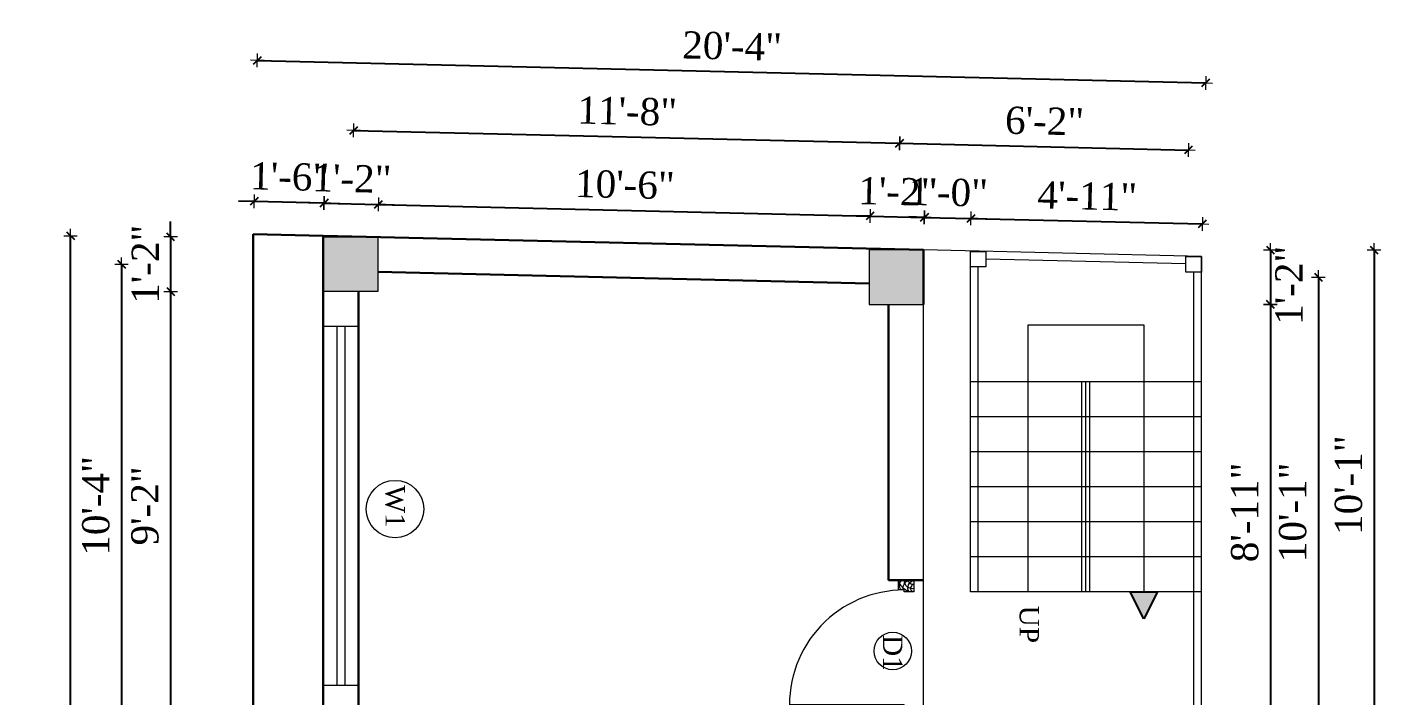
# Model space of a CAD drawing. Header units: inches. Extents: x 151827 to 346502, y -56182 to -23217.
# Drawn here: x 166484.9 to 166832.8, y -23503.2 to -23331.4 of the extents above; entities that cross this region are included whole.
import ezdxf

# ---------------------------------------------------------------- set-up
doc = ezdxf.new("R2010")
doc.units = ezdxf.units.IN
doc.header["$LTSCALE"] = 5
doc.header["$MEASUREMENT"] = 0
for name, color, linetype, lineweight in [('A-WALL', 7, 'Continuous', 9), ('Dimension', 7, 'Continuous', 18), ('DOOR', 62, 'Continuous', 0), ('Dw', 2, 'Continuous', 18)]:
    doc.layers.add(name, color=color, linetype=linetype, lineweight=lineweight)
doc.layers.add('dim line', color=7, linetype='Continuous', lineweight=15, true_color=0xfab2b2)
doc.layers.add('TEXT', color=6, linetype='Continuous')
doc.layers.add('WALL', color=7, linetype='Continuous')
doc.styles.add('ordinary', font='times.ttf')
doc.dimstyles.new('Copy of 96', dxfattribs={"dimtxt": 7, "dimasz": 4, "dimexe": 0.5, "dimexo": 0.5, "dimgap": 3, "dimtad": 1, "dimdec": 1, "dimzin": 11, "dimdsep": 46, "dimlunit": 4, "dimtxsty": 'ordinary', "dimblk": 'OBLIQUE', "dimcen": 0.09, "dimse1": 1, "dimse2": 1, "dimclrt": 6, "dimazin": 0, "dimtfac": 1, "dimtdec": 1, "dimtix": 1, "dimtmove": 2, "dimatfit": 3, "dimldrblk": 'leader', "dimfxl": 0.5, "dimfxlon": 1, "dimtolj": 1, "dimtzin": 0, "dimarcsym": 0})

# ---------------------------------------------------------------- blocks, each defined once
blk = doc.blocks.new('oblique')
at = {"color": 0, "lineweight": -2}
blk.add_line((0.25, 0.25), (-0.25, -0.25), dxfattribs=at)
at = {"layer": 'dim line', "lineweight": 9}
for p, q in [((-0.4375, 0), (0.4375, 0)), ((0, 0.4375), (0, -0.4375))]:
    blk.add_line(p, q, dxfattribs=at)
blk = doc.blocks.new('*D2443')
at = {"layer": 'A-WALL', "color": 0, "lineweight": -2, "ltscale": 50, "transparency": 16777216}
blk.add_line((166804.44, -23388.61), (166804.44, -23402.61), dxfattribs=at)
at = {"layer": 'Defpoints', "color": 0, "ltscale": 50, "transparency": 16777216}
for p in [(166715.33, -23388.61), (166715.33, -23402.61), (166804.44, -23402.61)]:
    blk.add_point(p, dxfattribs=at)
at = {"layer": 'A-WALL', "color": 0, "lineweight": -2, "ltscale": 50, "transparency": 16777216, "xscale": 4, "yscale": 4, "zscale": 4}
for p, rotation in [((166804.44, -23388.61), 90), ((166804.44, -23402.61), 270)]:
    blk.add_blockref('oblique', p, dxfattribs=dict(at, rotation=rotation))
at = {"layer": 'A-WALL', "color": 6, "ltscale": 50, "transparency": 16777216, "insert": (166809.19, -23397.7), "char_height": 7, "attachment_point": 5, "rotation": 90, "style": 'ordinary'}
blk.add_mtext('\\A1;1\'-2"', dxfattribs=at)
blk = doc.blocks.new('_OBLIQUE')
at = {"color": 0, "linetype": 'ByBlock'}
blk.add_line((-0.5, -0.5), (0.5, 0.5), dxfattribs=at)
blk = doc.blocks.new('leader')
at = {"layer": 'Dimension'}
for p, q in [((0, -4.328), (0, 4.328)), ((-4.424, 0), (4.424, 0))]:
    blk.add_line(p, q, dxfattribs=at)
blk = doc.blocks.new('*D2444')
at = {"layer": 'A-WALL', "color": 0, "lineweight": -2, "ltscale": 5, "transparency": 16777216}
blk.add_line((166804.44, -23402.61), (166804.44, -23509.5), dxfattribs=at)
at = {"layer": 'Defpoints', "color": 0, "ltscale": 5, "transparency": 16777216}
for p in [(166715.33, -23402.61), (166786.72, -23509.5), (166804.44, -23509.5)]:
    blk.add_point(p, dxfattribs=at)
at = {"layer": 'A-WALL', "color": 0, "lineweight": -2, "ltscale": 5, "transparency": 16777216, "xscale": 4, "yscale": 4, "zscale": 4}
for p, rotation in [((166804.44, -23402.61), 90), ((166804.44, -23509.5), 270)]:
    blk.add_blockref('oblique', p, dxfattribs=dict(at, rotation=rotation))
at = {"layer": 'A-WALL', "color": 6, "ltscale": 5, "transparency": 16777216, "insert": (166797.88, -23456.06), "char_height": 7, "attachment_point": 5, "rotation": 90, "style": 'ordinary'}
blk.add_mtext('\\A1;8\'-11"', dxfattribs=at)
blk = doc.blocks.new('*D2450')
at = {"layer": 'A-WALL', "color": 0, "lineweight": -2, "ltscale": 5, "transparency": 16777216}
blk.add_line((166816.76, -23395.61), (166816.76, -23516.5), dxfattribs=at)
at = {"layer": 'Defpoints', "color": 0, "ltscale": 5, "transparency": 16777216}
for p in [(166708.33, -23395.61), (166708.33, -23516.5), (166816.76, -23516.5)]:
    blk.add_point(p, dxfattribs=at)
at = {"layer": 'A-WALL', "color": 0, "lineweight": -2, "ltscale": 5, "transparency": 16777216, "xscale": 4, "yscale": 4, "zscale": 4}
for p, rotation in [((166816.76, -23395.61), 90), ((166816.76, -23516.5), 270)]:
    blk.add_blockref('oblique', p, dxfattribs=dict(at, rotation=rotation))
at = {"layer": 'A-WALL', "color": 6, "ltscale": 5, "transparency": 16777216, "insert": (166810.2, -23456.06), "char_height": 7, "attachment_point": 5, "rotation": 90, "style": 'ordinary'}
blk.add_mtext('\\A1;10\'-1"', dxfattribs=at)
blk = doc.blocks.new('*D2453')
at = {"layer": 'A-WALL', "color": 0, "lineweight": -2, "ltscale": 5, "transparency": 16777216}
blk.add_line((166831.09, -23388.61), (166831.09, -23509.5), dxfattribs=at)
at = {"layer": 'Defpoints', "color": 0, "ltscale": 5, "transparency": 16777216}
for p in [(166715.33, -23388.61), (166786.72, -23509.5), (166831.09, -23509.5)]:
    blk.add_point(p, dxfattribs=at)
at = {"layer": 'A-WALL', "color": 0, "lineweight": -2, "ltscale": 5, "transparency": 16777216, "xscale": 4, "yscale": 4, "zscale": 4}
for p, rotation in [((166831.09, -23388.61), 90), ((166831.09, -23509.5), 270)]:
    blk.add_blockref('oblique', p, dxfattribs=dict(at, rotation=rotation))
at = {"layer": 'A-WALL', "color": 6, "ltscale": 5, "transparency": 16777216, "insert": (166824.53, -23449.06), "char_height": 7, "attachment_point": 5, "rotation": 90, "style": 'ordinary'}
blk.add_mtext('\\A1;10\'-1"', dxfattribs=at)
blk = doc.blocks.new('*D2457')
at = {"layer": 'A-WALL', "color": 0, "lineweight": -2, "ltscale": 50, "transparency": 16777216}
for p, q in [((166521.8, -23385.29), (166521.8, -23381.29)), ((166521.8, -23385.29), (166521.8, -23399.29)), ((166521.8, -23399.29), (166521.8, -23403.29))]:
    blk.add_line(p, q, dxfattribs=at)
at = {"layer": 'Defpoints', "color": 0, "ltscale": 50, "transparency": 16777216}
for p in [(166561.05, -23385.29), (166521.8, -23399.29), (166561.05, -23399.29)]:
    blk.add_point(p, dxfattribs=at)
at = {"layer": 'A-WALL', "color": 0, "lineweight": -2, "ltscale": 50, "transparency": 16777216, "xscale": 4, "yscale": 4, "zscale": 4}
for p, rotation in [((166521.8, -23385.29), 270), ((166521.8, -23399.29), 90)]:
    blk.add_blockref('oblique', p, dxfattribs=dict(at, rotation=rotation))
at = {"layer": 'A-WALL', "color": 6, "ltscale": 50, "transparency": 16777216, "insert": (166515.3, -23392.29), "char_height": 7, "attachment_point": 5, "rotation": 90, "style": 'ordinary'}
blk.add_mtext('\\A1;1\'-2"', dxfattribs=at)
blk = doc.blocks.new('*D2458')
at = {"layer": 'A-WALL', "color": 0, "lineweight": -2, "ltscale": 5, "transparency": 16777216}
blk.add_line((166521.8, -23399.29), (166521.8, -23509.5), dxfattribs=at)
at = {"layer": 'Defpoints', "color": 0, "ltscale": 5, "transparency": 16777216}
for p in [(166561.05, -23399.29), (166521.8, -23509.5), (166561.05, -23509.5)]:
    blk.add_point(p, dxfattribs=at)
at = {"layer": 'A-WALL', "color": 0, "lineweight": -2, "ltscale": 5, "transparency": 16777216, "xscale": 4, "yscale": 4, "zscale": 4}
for p, rotation in [((166521.8, -23399.29), 90), ((166521.8, -23509.5), 270)]:
    blk.add_blockref('oblique', p, dxfattribs=dict(at, rotation=rotation))
at = {"layer": 'A-WALL', "color": 6, "ltscale": 5, "transparency": 16777216, "insert": (166515.23, -23454.39), "char_height": 7, "attachment_point": 5, "rotation": 90, "style": 'ordinary'}
blk.add_mtext('\\A1;9\'-2"', dxfattribs=at)
blk = doc.blocks.new('*D2467')
at = {"layer": 'A-WALL', "color": 0, "lineweight": -2, "ltscale": 5, "transparency": 16777216}
blk.add_line((166509.18, -23392.29), (166509.18, -23516.5), dxfattribs=at)
at = {"layer": 'Defpoints', "color": 0, "ltscale": 5, "transparency": 16777216}
for p in [(166568.05, -23392.29), (166509.18, -23516.5), (166568.05, -23516.5)]:
    blk.add_point(p, dxfattribs=at)
at = {"layer": 'A-WALL', "color": 0, "lineweight": -2, "ltscale": 5, "transparency": 16777216, "xscale": 4, "yscale": 4, "zscale": 4}
for p, rotation in [((166509.18, -23392.29), 90), ((166509.18, -23516.5), 270)]:
    blk.add_blockref('oblique', p, dxfattribs=dict(at, rotation=rotation))
at = {"layer": 'A-WALL', "color": 6, "ltscale": 5, "transparency": 16777216, "insert": (166502.62, -23454.39), "char_height": 7, "attachment_point": 5, "rotation": 90, "style": 'ordinary'}
blk.add_mtext('\\A1;10\'-4"', dxfattribs=at)
blk = doc.blocks.new('*D2471')
at = {"layer": 'A-WALL', "color": 0, "lineweight": -2, "ltscale": 5, "transparency": 16777216}
blk.add_line((166496.08, -23751.75), (166496.08, -23384.96), dxfattribs=at)
at = {"layer": 'Defpoints', "color": 0, "ltscale": 5, "transparency": 16777216}
for p in [(166496.08, -23384.96), (166561.05, -23384.96), (166561.05, -23751.75)]:
    blk.add_point(p, dxfattribs=at)
at = {"layer": 'A-WALL', "color": 0, "lineweight": -2, "ltscale": 5, "transparency": 16777216, "xscale": 4, "yscale": 4, "zscale": 4}
for p, rotation in [((166496.08, -23384.96), 90), ((166496.08, -23751.75), 270)]:
    blk.add_blockref('oblique', p, dxfattribs=dict(at, rotation=rotation))
at = {"layer": 'A-WALL', "color": 6, "ltscale": 5, "transparency": 16777216, "insert": (166489.51, -23568.36), "char_height": 7, "attachment_point": 5, "rotation": 90, "style": 'ordinary'}
blk.add_mtext('\\A1;30\'-7"', dxfattribs=at)
blk = doc.blocks.new('*D2473')
at = {"layer": 'A-WALL', "color": 0, "lineweight": -2, "ltscale": 50, "transparency": 16777216}
for p, q in [((166561.25, -23376.59), (166557.25, -23376.5)), ((166561.25, -23376.59), (166575.25, -23376.92)), ((166575.25, -23376.92), (166579.25, -23377.02))]:
    blk.add_line(p, q, dxfattribs=at)
at = {"layer": 'Defpoints', "color": 0, "ltscale": 50, "transparency": 16777216}
for p in [(166575.25, -23376.92), (166561.05, -23384.96), (166575.05, -23385.29)]:
    blk.add_point(p, dxfattribs=at)
at = {"layer": 'A-WALL', "color": 0, "lineweight": -2, "ltscale": 50, "transparency": 16777216, "xscale": 4, "yscale": 4, "zscale": 4}
for p, rotation in [((166561.25, -23376.59), 358.6423816929428), ((166575.25, -23376.92), 178.6423816929429)]:
    blk.add_blockref('oblique', p, dxfattribs=dict(at, rotation=rotation))
at = {"layer": 'A-WALL', "color": 6, "ltscale": 50, "transparency": 16777216, "insert": (166568.4, -23370.26), "char_height": 7, "attachment_point": 5, "rotation": 358.6424, "style": 'ordinary'}
blk.add_mtext('\\A1;1\'-2"', dxfattribs=at)
blk = doc.blocks.new('*D2474')
at = {"layer": 'A-WALL', "color": 0, "lineweight": -2, "ltscale": 5, "transparency": 16777216}
blk.add_line((166575.25, -23376.92), (166701.54, -23379.92), dxfattribs=at)
at = {"layer": 'Defpoints', "color": 0, "ltscale": 5, "transparency": 16777216}
for p in [(166701.54, -23379.92), (166575.05, -23385.29), (166701.33, -23388.61)]:
    blk.add_point(p, dxfattribs=at)
at = {"layer": 'A-WALL', "color": 0, "lineweight": -2, "ltscale": 5, "transparency": 16777216, "xscale": 4, "yscale": 4, "zscale": 4}
for p, rotation in [((166575.25, -23376.92), 178.6423816933984), ((166701.54, -23379.92), 358.6423816933984)]:
    blk.add_blockref('oblique', p, dxfattribs=dict(at, rotation=rotation))
at = {"layer": 'A-WALL', "color": 6, "ltscale": 5, "transparency": 16777216, "insert": (166638.55, -23371.86), "char_height": 7, "attachment_point": 5, "rotation": 358.6424, "style": 'ordinary'}
blk.add_mtext('\\A1;10\'-6"', dxfattribs=at)
blk = doc.blocks.new('*D2475')
at = {"layer": 'A-WALL', "color": 0, "lineweight": -2, "ltscale": 5, "transparency": 16777216}
for p, q in [((166701.54, -23379.92), (166697.54, -23379.82)), ((166701.54, -23379.92), (166715.53, -23380.25)), ((166715.53, -23380.25), (166719.53, -23380.34))]:
    blk.add_line(p, q, dxfattribs=at)
at = {"layer": 'Defpoints', "color": 0, "ltscale": 5, "transparency": 16777216}
for p in [(166715.53, -23380.25), (166701.33, -23388.61), (166715.33, -23388.61)]:
    blk.add_point(p, dxfattribs=at)
at = {"layer": 'A-WALL', "color": 0, "lineweight": -2, "ltscale": 5, "transparency": 16777216, "xscale": 4, "yscale": 4, "zscale": 4}
for p, rotation in [((166701.54, -23379.92), 358.6423816933984), ((166715.53, -23380.25), 178.6423816933984)]:
    blk.add_blockref('oblique', p, dxfattribs=dict(at, rotation=rotation))
at = {"layer": 'A-WALL', "color": 6, "ltscale": 5, "transparency": 16777216, "insert": (166708.69, -23373.58), "char_height": 7, "attachment_point": 5, "rotation": 358.6424, "style": 'ordinary'}
blk.add_mtext('\\A1;1\'-2"', dxfattribs=at)
blk = doc.blocks.new('*D2476')
at = {"layer": 'A-WALL', "color": 0, "lineweight": -2, "ltscale": 5, "transparency": 16777216}
blk.add_line((166568.87, -23357.89), (166709.15, -23361.21), dxfattribs=at)
at = {"layer": 'Defpoints', "color": 0, "ltscale": 5, "transparency": 16777216}
for p in [(166709.15, -23361.21), (166568.05, -23392.29), (166708.33, -23395.61)]:
    blk.add_point(p, dxfattribs=at)
at = {"layer": 'A-WALL', "color": 0, "lineweight": -2, "ltscale": 5, "transparency": 16777216, "xscale": 4, "yscale": 4, "zscale": 4}
for p, rotation in [((166568.87, -23357.89), 178.6423816929977), ((166709.15, -23361.21), 358.6423816929977)]:
    blk.add_blockref('oblique', p, dxfattribs=dict(at, rotation=rotation))
at = {"layer": 'A-WALL', "color": 6, "ltscale": 5, "transparency": 16777216, "insert": (166639.16, -23352.99), "char_height": 7, "attachment_point": 5, "rotation": 358.6424, "style": 'ordinary'}
blk.add_mtext('\\A1;11\'-8"', dxfattribs=at)
blk = doc.blocks.new('*D2477')
at = {"layer": 'A-WALL', "color": 0, "lineweight": -2, "ltscale": 5, "transparency": 16777216}
for p, q in [((166715.53, -23380.25), (166711.53, -23380.15)), ((166715.53, -23380.25), (166727.53, -23380.53)), ((166727.53, -23380.53), (166731.53, -23380.63))]:
    blk.add_line(p, q, dxfattribs=at)
at = {"layer": 'Defpoints', "color": 0, "ltscale": 5, "transparency": 16777216}
for p in [(166727.53, -23380.53), (166715.33, -23388.61), (166727.33, -23388.9)]:
    blk.add_point(p, dxfattribs=at)
at = {"layer": 'A-WALL', "color": 0, "lineweight": -2, "ltscale": 5, "transparency": 16777216, "xscale": 4, "yscale": 4, "zscale": 4}
for p, rotation in [((166715.53, -23380.25), 358.6423816933984), ((166727.53, -23380.53), 178.6423816933984)]:
    blk.add_blockref('oblique', p, dxfattribs=dict(at, rotation=rotation))
at = {"layer": 'A-WALL', "color": 6, "ltscale": 5, "transparency": 16777216, "insert": (166721.69, -23373.83), "char_height": 7, "attachment_point": 5, "rotation": 358.6424, "style": 'ordinary'}
blk.add_mtext('\\A1;1\'-0"', dxfattribs=at)
blk = doc.blocks.new('*D2478')
at = {"layer": 'A-WALL', "color": 0, "lineweight": -2, "ltscale": 5, "transparency": 16777216}
for p, q in [((166543.25, -23376.16), (166539.25, -23376.07)), ((166561.25, -23376.59), (166543.25, -23376.16)), ((166561.25, -23376.59), (166565.25, -23376.69))]:
    blk.add_line(p, q, dxfattribs=at)
at = {"layer": 'Defpoints', "color": 0, "ltscale": 5, "transparency": 16777216}
for p in [(166543.25, -23376.16), (166543.05, -23384.53), (166561.05, -23384.96)]:
    blk.add_point(p, dxfattribs=at)
at = {"layer": 'A-WALL', "color": 0, "lineweight": -2, "ltscale": 5, "transparency": 16777216, "xscale": 4, "yscale": 4, "zscale": 4}
for p, rotation in [((166543.25, -23376.16), 358.6423816933984), ((166561.25, -23376.59), 178.6423816933984)]:
    blk.add_blockref('oblique', p, dxfattribs=dict(at, rotation=rotation))
at = {"layer": 'A-WALL', "color": 6, "ltscale": 5, "transparency": 16777216, "insert": (166552.4, -23369.82), "char_height": 7, "attachment_point": 5, "rotation": 358.6424, "style": 'ordinary'}
blk.add_mtext('\\A1;1\'-6"', dxfattribs=at)
blk = doc.blocks.new('*D2479')
at = {"layer": 'A-WALL', "color": 0, "lineweight": -2, "ltscale": 5, "transparency": 16777216}
blk.add_line((166709.15, -23361.21), (166783.35, -23362.97), dxfattribs=at)
at = {"layer": 'Defpoints', "color": 0, "ltscale": 5, "transparency": 16777216}
for p in [(166783.35, -23362.97), (166708.33, -23395.61), (166779.72, -23516.5)]:
    blk.add_point(p, dxfattribs=at)
at = {"layer": 'A-WALL', "color": 0, "lineweight": -2, "ltscale": 5, "transparency": 16777216, "xscale": 4, "yscale": 4, "zscale": 4}
for p, rotation in [((166709.15, -23361.21), 178.6423816933984), ((166783.35, -23362.97), 358.6423816933984)]:
    blk.add_blockref('oblique', p, dxfattribs=dict(at, rotation=rotation))
at = {"layer": 'A-WALL', "color": 6, "ltscale": 5, "transparency": 16777216, "insert": (166746.41, -23355.53), "char_height": 7, "attachment_point": 5, "rotation": 358.6424, "style": 'ordinary'}
blk.add_mtext('\\A1;6\'-2"', dxfattribs=at)
blk = doc.blocks.new('*D2480')
at = {"layer": 'A-WALL', "color": 0, "lineweight": -2, "ltscale": 5, "transparency": 16777216}
blk.add_line((166544.11, -23339.93), (166787.77, -23345.71), dxfattribs=at)
at = {"layer": 'Defpoints', "color": 0, "ltscale": 5, "transparency": 16777216}
for p in [(166787.77, -23345.71), (166543.05, -23384.53), (166786.72, -23390.31)]:
    blk.add_point(p, dxfattribs=at)
at = {"layer": 'A-WALL', "color": 0, "lineweight": -2, "ltscale": 5, "transparency": 16777216, "xscale": 4, "yscale": 4, "zscale": 4}
for p, rotation in [((166544.11, -23339.93), 178.6423816933984), ((166787.77, -23345.71), 358.6423816933984)]:
    blk.add_blockref('oblique', p, dxfattribs=dict(at, rotation=rotation))
at = {"layer": 'A-WALL', "color": 6, "ltscale": 5, "transparency": 16777216, "insert": (166666.1, -23336.26), "char_height": 7, "attachment_point": 5, "rotation": 358.6424, "style": 'ordinary'}
blk.add_mtext('\\A1;20\'-4"', dxfattribs=at)
blk = doc.blocks.new('*D2481')
at = {"layer": 'A-WALL', "color": 0, "lineweight": -2, "ltscale": 5, "transparency": 16777216}
blk.add_line((166727.53, -23380.53), (166786.91, -23381.94), dxfattribs=at)
at = {"layer": 'Defpoints', "color": 0, "ltscale": 5, "transparency": 16777216}
for p in [(166786.91, -23381.94), (166727.33, -23388.9), (166786.72, -23390.31)]:
    blk.add_point(p, dxfattribs=at)
at = {"layer": 'A-WALL', "color": 0, "lineweight": -2, "ltscale": 5, "transparency": 16777216, "xscale": 4, "yscale": 4, "zscale": 4}
for p, rotation in [((166727.53, -23380.53), 178.6423816933984), ((166786.91, -23381.94), 358.6423816933984)]:
    blk.add_blockref('oblique', p, dxfattribs=dict(at, rotation=rotation))
at = {"layer": 'A-WALL', "color": 6, "ltscale": 5, "transparency": 16777216, "insert": (166757.38, -23374.74), "char_height": 7, "attachment_point": 5, "rotation": 358.6424, "style": 'ordinary'}
blk.add_mtext('\\A1;4\'-11"', dxfattribs=at)
blk = doc.blocks.new('A$C27B36B59')
at = {"layer": 'DOOR'}
for p, q in [((0, 4), (0, 0)), ((2.5, 4), (0, 4)), ((2.5, 2.5), (2.5, 4)), ((0, 0), (3, 0)), ((3, 2.5), (2.5, 2.5)), ((3, 0), (3, 2.5))]:
    blk.add_line(p, q, dxfattribs=at)
for centre, radius, start, end in [((-1.4, -0.54), 4.75, 22.1411, 72.838), ((1.34, 2.09), 1.64, 45.138, 144.8948), ((2.21, 0.3), 2.49, 83.3149, 152.658), ((0.13, 0.37), 2.05, 349.4875, 93.6805), ((1.96, -0.47), 2.01, 58.7447, 166.495), ((-0.06, 0.32), 1.13, 343.542, 86.947), ((2.08, -0.4), 1.17, 38.2816, 160.1519)]:
    blk.add_arc(centre, radius, start, end, dxfattribs=at)
blk = doc.blocks.new('D2')
at = {"layer": 'DOOR'}
for p, q in [((74473.95, 24047.59), (74473.95, 24018.09)), ((74473.95, 24047.59), (74475.45, 24047.59)), ((74475.45, 24047.59), (74475.45, 24018.13))]:
    blk.add_line(p, q, dxfattribs=at)
blk.add_arc((74473.95, 24047.59), 29.5, 180, 272.9146, dxfattribs=at)
at = {"layer": 'DOOR', "xscale": -1, "rotation": 180}
blk.add_blockref('A$C27B36B59', (74441.95, 24050.09), dxfattribs=at)
at = {"layer": 'DOOR', "rotation": 180}
blk.add_blockref('A$C27B36B59', (74477.95, 24050.09), dxfattribs=at)

msp = doc.modelspace()

# ---------------------------------------------------------------- hatches: boundary and pattern name
at = {"ltscale": 5}
msp.add_hatch(color=256, dxfattribs=at).paths.add_polyline_path([(166768.44, -23476.5), (166775.45, -23476.5), (166771.87, -23483.39)])
at = {"layer": 'WALL', "linetype": 'ByBlock', "ltscale": 5, "true_color": 0xf8991e}
h = msp.add_hatch(color=30, dxfattribs=at)
h.dxf.hatch_style = 1
h.paths.add_polyline_path([(166575.05, -23385.29), (166561.05, -23385.29), (166561.05, -23399.29), (166575.05, -23399.29)])
h = msp.add_hatch(color=30, dxfattribs=at)
h.dxf.hatch_style = 1
h.paths.add_polyline_path([(166701.33, -23388.61), (166701.33, -23402.61), (166715.33, -23402.61), (166715.33, -23388.61)])

# ---------------------------------------------------------------- linework, layer by layer
at = {"ltscale": 5}
for p, q in [((166771.87, -23483.39, -72.71), (166768.44, -23476.5, -72.71)), ((166768.44, -23476.5, -72.71), (166775.45, -23476.5, -72.71)), ((166775.45, -23476.5, -72.71), (166771.87, -23483.39, -72.71))]:
    msp.add_line(p, q, dxfattribs=at)
at = {"layer": 'A-WALL', "lineweight": 30}
for p, q in [((166543.05, -23740.45, -72.71), (166543.05, -23384.53, -72.71)), ((166561.05, -23384.96, -72.71), (166543.05, -23384.53, -72.71)), ((166561.05, -23752.08, -72.71), (166561.05, -23384.96, -72.71)), ((166715.33, -23388.61, -72.71), (166561.05, -23384.96, -72.71)), ((166715.33, -23402.61, -72.71), (166715.33, -23388.61, -72.71)), ((166701.33, -23397.28, -72.71), (166575.05, -23394.29, -72.71)), ((166570.05, -23509.5, -72.71), (166570.05, -23399.29, -72.71)), ((166706.33, -23402.61, -72.71), (166706.33, -23473.5, -72.71)), ((166706.33, -23473.5, -72.71), (166715.33, -23473.5, -72.71))]:
    msp.add_line(p, q, dxfattribs=at)
at = {"layer": 'A-WALL', "ltscale": 5}
for p, q in [((166786.72, -23390.31, -72.71), (166715.33, -23388.61, -72.71)), ((166715.33, -23509.5, -72.71), (166715.33, -23388.61, -72.71)), ((166727.33, -23476.5, -72.71), (166727.33, -23388.9, -72.71)), ((166782.72, -23392.21, -72.71), (166731.33, -23390.99, -72.71)), ((166786.72, -23509.5, -72.71), (166786.72, -23390.31, -72.71)), ((166729.33, -23476.5, -72.71), (166729.33, -23392.99, -72.71)), ((166784.72, -23505.5, -72.71), (166784.72, -23394.31, -72.71)), ((166570.05, -23408.29, -72.71), (166561.05, -23408.29, -72.71)), ((166742.18, -23476.5, -72.71), (166742.18, -23407.88, -72.71)), ((166742.18, -23407.88, -72.71), (166771.87, -23407.88, -72.71)), ((166771.87, -23407.88, -72.71), (166771.87, -23476.5, -72.71)), ((166786.72, -23422.5, -72.71), (166727.33, -23422.5, -72.71)), ((166756.02, -23476.5, -72.71), (166756.02, -23422.5, -72.71)), ((166757.02, -23476.5, -72.71), (166757.02, -23422.5, -72.71)), ((166758.02, -23476.5, -72.71), (166758.02, -23422.5, -72.71)), ((166786.72, -23431.5, -72.71), (166727.33, -23431.5, -72.71)), ((166786.72, -23440.5, -72.71), (166727.33, -23440.5, -72.71)), ((166786.72, -23449.5, -72.71), (166727.33, -23449.5, -72.71)), ((166786.72, -23458.5, -72.71), (166727.33, -23458.5, -72.71)), ((166786.72, -23467.5, -72.71), (166727.33, -23467.5, -72.71)), ((166757.02, -23476.5, -72.71), (166727.33, -23476.5, -72.71)), ((166786.72, -23476.5, -72.71), (166757.02, -23476.5, -72.71)), ((166570.05, -23500.5, -72.71), (166561.05, -23500.5, -72.71))]:
    msp.add_line(p, q, dxfattribs=at)
at = {"layer": 'A-WALL', "ltscale": 5, "elevation": -72.71}
for points in [[(166575.05, -23385.29), (166575.05, -23399.29), (166561.05, -23399.29), (166561.05, -23385.29)], [(166701.33, -23388.61), (166701.33, -23402.61), (166715.33, -23402.61), (166715.33, -23388.61)], [(166731.33, -23388.99), (166731.33, -23392.99), (166727.33, -23392.99), (166727.33, -23388.99)], [(166786.72, -23390.31), (166786.72, -23394.31), (166782.72, -23394.31), (166782.72, -23390.31)]]:
    msp.add_lwpolyline(points, close=True, dxfattribs=at)
at = {"layer": 'A-WALL', "ltscale": 5}
for centre, radius in [((166579.47, -23455.21, -72.71), 7.38), ((166707.39, -23491.68, -72.71), 4.82)]:
    msp.add_circle(centre, radius, dxfattribs=at)
at = {"layer": 'Dw', "color": 3}
for p, q in [((166564.55, -23408.29, -72.71), (166564.55, -23500.5, -72.71)), ((166566.55, -23408.29, -72.71), (166566.55, -23500.5, -72.71))]:
    msp.add_line(p, q, dxfattribs=at)

# ---------------------------------------------------------------- block references
at = {"layer": 'WALL', "color": 2, "linetype": 'ByBlock', "rotation": 270}
msp.add_blockref('D2', (142662.74, 50968.45, -72.71), dxfattribs=at)

# ---------------------------------------------------------------- texts
at = {"layer": 'TEXT', "style": 'ordinary'}
for s, p in [('W1', (166577.03, -23449.1, -72.71)), ('UP', (166739.99, -23480, -72.71)), ('D1', (166704.89, -23487.55, -72.71))]:
    msp.add_text(s, height=5, rotation=270, dxfattribs=at).set_placement(p)

# ---------------------------------------------------------------- dimensions: what is measured, and where the dimension line sits
at = {"layer": 'A-WALL', "ltscale": 5}
for base, p1, p2, angle, picture, middle in [((166787.77, -23345.71, -72.71), (166543.05, -23384.53, -72.71), (166786.72, -23390.31, -72.71), 178.6424, '*D2480', (166666.1, -23336.26, -72.71)), ((166783.35, -23362.97, -72.71), (166708.33, -23395.61, -72.71), (166779.72, -23516.5, -72.71), 178.6424, '*D2479', (166746.41, -23355.53, -72.71)), ((166543.25, -23376.16, -72.71), (166561.05, -23384.96, -72.71), (166543.05, -23384.53, -72.71), 178.6424, '*D2478', (166552.4, -23369.82, -72.71)), ((166701.54, -23379.92, -72.71), (166575.05, -23385.29, -72.71), (166701.33, -23388.61, -72.71), 178.6424, '*D2474', (166638.55, -23371.86, -72.71)), ((166715.53, -23380.25, -72.71), (166701.33, -23388.61, -72.71), (166715.33, -23388.61, -72.71), 178.6424, '*D2475', (166708.69, -23373.58, -72.71)), ((166727.53, -23380.53, -72.71), (166715.33, -23388.61, -72.71), (166727.33, -23388.9, -72.71), 178.6424, '*D2477', (166721.69, -23373.83, -72.71)), ((166786.91, -23381.94, -72.71), (166727.33, -23388.9, -72.71), (166786.72, -23390.31, -72.71), 178.6424, '*D2481', (166757.38, -23374.74, -72.71)), ((166496.08, -23384.96, -72.71), (166561.05, -23751.75, -72.71), (166561.05, -23384.96, -72.71), 270, '*D2471', (166489.51, -23568.36, -72.71)), ((166831.09, -23509.5, -72.71), (166715.33, -23388.61, -72.71), (166786.72, -23509.5, -72.71), 270, '*D2453', (166824.53, -23449.06, -72.71)), ((166509.18, -23516.5, -72.71), (166568.05, -23392.29, -72.71), (166568.05, -23516.5, -72.71), 270, '*D2467', (166502.62, -23454.39, -72.71)), ((166816.76, -23516.5, -72.71), (166708.33, -23395.61, -72.71), (166708.33, -23516.5, -72.71), 270, '*D2450', (166810.2, -23456.06, -72.71)), ((166521.8, -23509.5, -72.71), (166561.05, -23399.29, -72.71), (166561.05, -23509.5, -72.71), 270, '*D2458', (166515.23, -23454.39, -72.71)), ((166804.44, -23509.5, -72.71), (166715.33, -23402.61, -72.71), (166786.72, -23509.5, -72.71), 270, '*D2444', (166797.88, -23456.06, -72.71))]:
    dim = msp.add_linear_dim(base=base, p1=p1, p2=p2, angle=angle, dimstyle='Copy of 96', override={"dimdec": 0, "dimblk": 'oblique', "dimtdec": 0, "dimarcsym": 1}, dxfattribs=at)
    dim.commit()
    dim.dimension.update_dxf_attribs({"geometry": picture, "text_midpoint": middle})
dim = msp.add_aligned_dim(p1=(166568.05, -23392.29, -72.71), p2=(166708.33, -23395.61, -72.71), distance=34.41, dimstyle='Copy of 96', override={"dimdec": 0, "dimblk": 'oblique', "dimtdec": 0, "dimarcsym": 1}, dxfattribs=at)
dim.commit()
dim.dimension.update_dxf_attribs({"geometry": '*D2476', "text_midpoint": (166639.16, -23352.99, -72.71)})
at = {"layer": 'A-WALL', "ltscale": 50}
dim = msp.add_aligned_dim(p1=(166561.05, -23384.96, -72.71), p2=(166575.05, -23385.29, -72.71), distance=8.37, dimstyle='Copy of 96', override={"dimdec": 0, "dimblk": 'oblique', "dimtdec": 0, "dimarcsym": 1}, dxfattribs=at)
dim.commit()
dim.dimension.update_dxf_attribs({"geometry": '*D2473', "text_midpoint": (166568.4, -23370.26, -72.71)})
dim = msp.add_linear_dim(base=(166521.8, -23399.29, -72.71), p1=(166561.05, -23385.29, -72.71), p2=(166561.05, -23399.29, -72.71), angle=270, dimstyle='Copy of 96', override={"dimdec": 0, "dimblk": 'oblique', "dimtdec": 0, "dimarcsym": 1}, dxfattribs=at)
dim.commit()
dim.dimension.update_dxf_attribs({"geometry": '*D2457', "text_midpoint": (166515.3, -23392.29, -72.71)})
dim = msp.add_linear_dim(base=(166804.44, -23402.61, -72.71), p1=(166715.33, -23388.61, -72.71), p2=(166715.33, -23402.61, -72.71), angle=270, dimstyle='Copy of 96', override={"dimdec": 0, "dimblk": 'oblique', "dimtdec": 0, "dimarcsym": 1}, dxfattribs=at)
dim.commit()
dim.dimension.update_dxf_attribs({"geometry": '*D2443', "text_midpoint": (166809.19, -23397.7, -72.71), "dimtype": 160})

doc.saveas('drawing.dxf')
